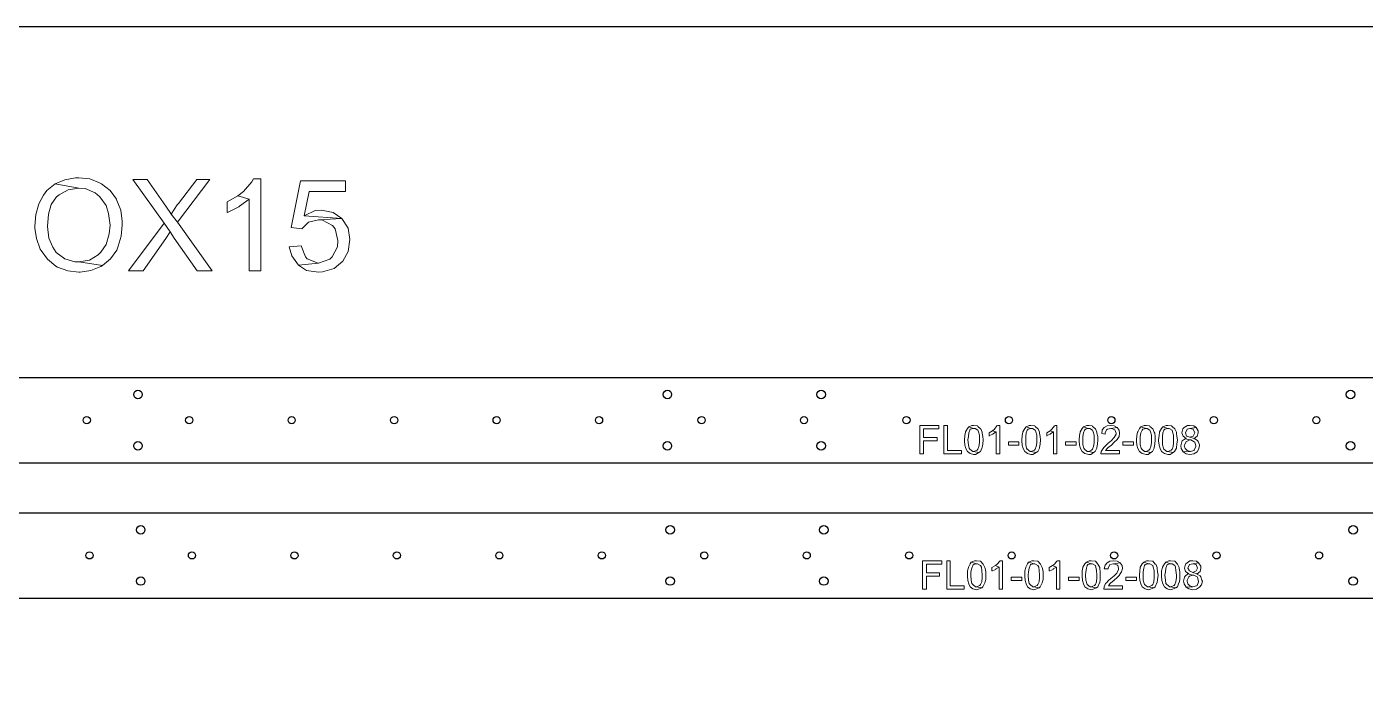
# Model space of a CAD drawing. Header units: millimetres. Extents: x 977 to 12288, y -94 to 5752.
# Drawn here: x 4557 to 5341, y 1160 to 1553 of the extents above; entities that cross this region are included whole.
import ezdxf

# ---------------------------------------------------------------- set-up
doc = ezdxf.new("R2010")
doc.units = ezdxf.units.MM

msp = doc.modelspace()

# ---------------------------------------------------------------- linework, layer by layer
at = {"color": 7, "linetype": 'Continuous', "lineweight": 25}
for p, q in [((4501.94293926, 1347.73056969), (6001.94293926, 1347.73056969)), ((4501.94293926, 1297.73056969), (6001.94293926, 1297.73056969)), ((4503.54427088, 1268.51007146), (6003.54427088, 1268.51007146)), ((4503.54427088, 1218.51007146), (6003.54427088, 1218.51007146))]:
    msp.add_line(p, q, dxfattribs=at)
msp.add_lwpolyline([(5531.82835988, 1553.08906214), (4418.8939061, 1553.08906214), (4418.8939061, 1160.45859214)])
at = {"color": 0, "lineweight": 0}
for points in [[(4573.45118265, 1461.19161917), (4568.65656412, 1457.24310979), (4566.68230943, 1454.42274595), (4563.86194559, 1449.34609103), (4562.16972729, 1443.14129058), (4561.60565452, 1436.37241736), (4561.60565452, 1435.24427183), (4562.45176367, 1429.03947137), (4564.70805474, 1422.83467092), (4565.27212751, 1421.98856177), (4568.93860051, 1416.91190686), (4573.73321904, 1412.96339748), (4574.86136457, 1412.39932471), (4580.78412864, 1410.14303364), (4587.27096548, 1409.29692448), (4588.11707463, 1409.29692448), (4594.32187508, 1410.42507002), (4600.24463915, 1412.68136109), (4601.0907483, 1413.24543386), (4587.27096548, 1415.50172494), (4585.0146744, 1415.50172494), (4579.09191034, 1417.19394324), (4574.01525542, 1420.86041623), (4572.04100073, 1423.96281646), (4569.78470966, 1429.32150776), (4568.93860051, 1436.09038098), (4569.50267328, 1443.42332697), (4571.19489158, 1449.06405465), (4574.29729181, 1453.57663679), (4575.70747373, 1454.70478233), (4581.06616502, 1457.52514617), (4587.27096548, 1458.65329171)], [(4587.27096548, 1464.57605578), (4585.29671079, 1464.57605578), (4579.09191034, 1463.44791024), (4573.45118265, 1461.19161917), (4587.27096548, 1458.65329171), (4590.93743847, 1458.37125533), (4596.86020254, 1455.83292787), (4599.68056638, 1453.57663679), (4603.34703937, 1448.49998188), (4604.75722129, 1443.70536335), (4605.60333044, 1436.93649013), (4605.03925768, 1431.85983522), (4603.34703937, 1425.65503476), (4600.24463915, 1421.14245262), (4598.55242084, 1419.45023431), (4593.47576593, 1416.34783409), (4587.27096548, 1415.50172494), (4601.0907483, 1413.24543386), (4605.88536683, 1417.19394324), (4609.55183982, 1422.27059816), (4610.39794898, 1424.52688923), (4612.09016728, 1430.4496533), (4612.65424005, 1436.93649013), (4612.65424005, 1439.1927812), (4611.8081309, 1445.67961804), (4609.55183982, 1451.32034572), (4609.26980344, 1452.16645487), (4605.60333044, 1457.24310979), (4600.52667553, 1461.19161917), (4599.39852999, 1461.75569193), (4593.75780231, 1464.01198301)], [(4627.32013202, 1463.72994662), (4618.8590405, 1463.72994662), (4637.19140547, 1438.06463567), (4640.85787846, 1432.98798075), (4643.11416954, 1429.32150776), (4656.65191597, 1410.14303364), (4665.39504388, 1410.14303364), (4645.08842422, 1438.62870844), (4641.42195123, 1443.42332697), (4640.85787846, 1444.26943612), (4636.90936908, 1449.9101638)], [(4663.98486196, 1463.72994662), (4656.36987959, 1463.72994662), (4645.65249699, 1449.62812742), (4644.80638784, 1448.78201826), (4641.42195123, 1443.42332697), (4645.08842422, 1438.62870844)], [(4693.88071868, 1464.01198301), (4689.65017292, 1464.01198301), (4688.52202738, 1462.3197647), (4683.72740885, 1456.67903702), (4680.34297224, 1454.14070956), (4687.11184546, 1452.16645487), (4687.11184546, 1410.14303364), (4693.88071868, 1410.14303364)], [(4743.51912229, 1462.88383747), (4717.00770218, 1462.88383747), (4711.64901088, 1435.52630821), (4717.85381133, 1434.68019906), (4721.80232071, 1438.62870844), (4727.72508478, 1440.03889036), (4741.26283122, 1440.88499951), (4719.26399325, 1442.29518143), (4722.0843571, 1456.67903702), (4743.51912229, 1456.67903702)], [(4680.34297224, 1454.14070956), (4674.13817179, 1450.47423657), (4674.13817179, 1444.26943612), (4674.42020818, 1444.26943612), (4680.90704501, 1447.65387273), (4681.47111778, 1447.93590911), (4687.11184546, 1452.16645487)], [(4729.41730308, 1445.67961804), (4725.75083009, 1445.39758165), (4719.26399325, 1442.29518143), (4741.26283122, 1440.88499951), (4736.1861763, 1444.26943612)], [(4637.19140547, 1438.06463567), (4616.32071304, 1410.14303364), (4625.06384095, 1410.14303364), (4638.31955101, 1429.03947137), (4640.85787846, 1432.98798075)], [(4741.26283122, 1440.88499951), (4727.72508478, 1440.03889036), (4729.98137585, 1439.75685397), (4735.90413992, 1436.65445375), (4737.31432184, 1434.68019906), (4739.00654014, 1427.91132584), (4738.72450376, 1424.24485284), (4735.62210353, 1418.32208878), (4734.21192161, 1416.91190686), (4727.72508478, 1414.65561578), (4715.87955664, 1413.52747025), (4720.67417517, 1410.42507002), (4727.72508478, 1409.29692448), (4729.98137585, 1409.57896087), (4736.75024907, 1411.55321556), (4741.82690398, 1415.78376132), (4744.92930421, 1421.424489), (4746.05744975, 1428.47539861), (4744.92930421, 1435.24427183)], [(4717.57177495, 1424.80892561), (4710.52086535, 1424.24485284), (4711.93104727, 1418.88616155), (4715.87955664, 1413.52747025), (4727.72508478, 1414.65561578), (4727.44304839, 1414.65561578), (4720.95621156, 1417.19394324), (4720.11010241, 1418.32208878)]]:
    msp.add_lwpolyline(points, close=True, dxfattribs=at)
at = {"color": 4, "lineweight": 0}
for points in [[(5090.98794755, 1319.60935433), (5079.70649219, 1319.60935433), (5079.70649219, 1302.96920766), (5081.96278326, 1302.96920766), (5081.96278326, 1310.58419004), (5089.85980201, 1310.58419004), (5089.85980201, 1312.55844472), (5081.96278326, 1312.55844472), (5081.96278326, 1317.63509964), (5090.98794755, 1317.63509964)], [(5096.06460247, 1319.60935433), (5093.80831139, 1319.60935433), (5093.80831139, 1302.96920766), (5104.24365761, 1302.96920766), (5104.24365761, 1304.94346235), (5096.06460247, 1304.94346235)], [(5108.47420337, 1318.76324518), (5107.62809422, 1317.91713602), (5106.49994868, 1315.94288133), (5106.49994868, 1315.66084495), (5106.21791229, 1313.68659026), (5105.93587591, 1311.1482628), (5105.93587591, 1310.58419004), (5106.21791229, 1308.04586258), (5106.78198506, 1306.07160789), (5107.62809422, 1304.37938958), (5109.32031252, 1303.25124405), (5111.29456721, 1302.68717128), (5112.42271275, 1302.68717128), (5114.39696743, 1303.81531682), (5111.29456721, 1304.37938958), (5110.73049444, 1304.37938958), (5109.03827614, 1305.78957151), (5108.75623975, 1306.35364427), (5108.19216698, 1308.32789896), (5107.9101306, 1311.1482628), (5108.19216698, 1313.12251749), (5108.47420337, 1315.37880857), (5109.03827614, 1316.78899049), (5109.32031252, 1317.35306325), (5111.29456721, 1317.91713602)], [(5111.29456721, 1319.60935433), (5110.16642167, 1319.60935433), (5108.47420337, 1318.76324518), (5111.29456721, 1317.91713602), (5112.14067636, 1317.91713602), (5113.83289467, 1316.78899049), (5114.11493105, 1315.94288133), (5114.67900382, 1313.96862665), (5114.67900382, 1311.1482628), (5114.67900382, 1309.4560445), (5114.39696743, 1307.19975343), (5113.83289467, 1305.78957151), (5113.2688219, 1305.22549874), (5111.29456721, 1304.37938958), (5114.39696743, 1303.81531682), (5115.24307659, 1304.37938958), (5116.08918574, 1306.35364427), (5116.37122212, 1306.63568066), (5116.65325851, 1308.60993535), (5116.93529489, 1311.1482628), (5116.65325851, 1313.12251749), (5116.37122212, 1315.09677218), (5116.37122212, 1315.66084495), (5115.52511297, 1317.63509964), (5115.24307659, 1317.63509964), (5113.83289467, 1319.04528156), (5113.55085828, 1319.32731794)], [(5126.52453195, 1319.60935433), (5125.39638642, 1319.60935433), (5124.83231365, 1319.32731794), (5123.42213173, 1317.35306325), (5122.29398619, 1316.5069541), (5124.55027726, 1315.94288133), (5124.55027726, 1302.96920766), (5126.52453195, 1302.96920766)], [(5142.03653308, 1318.76324518), (5141.19042393, 1317.91713602), (5140.06227839, 1315.94288133), (5140.06227839, 1315.66084495), (5139.78024201, 1313.68659026), (5139.49820562, 1311.1482628), (5139.49820562, 1310.58419004), (5139.78024201, 1308.04586258), (5140.34431478, 1306.07160789), (5141.19042393, 1304.37938958), (5142.88264223, 1303.25124405), (5144.85689692, 1302.68717128), (5145.98504246, 1302.68717128), (5147.95929715, 1303.81531682), (5144.85689692, 1304.37938958), (5144.29282415, 1304.37938958), (5142.60060585, 1305.78957151), (5142.31856946, 1306.35364427), (5141.7544967, 1308.32789896), (5141.7544967, 1311.1482628), (5141.7544967, 1313.12251749), (5142.03653308, 1315.37880857), (5142.60060585, 1316.78899049), (5143.16467862, 1317.35306325), (5144.85689692, 1317.91713602)], [(5144.85689692, 1319.60935433), (5143.72875138, 1319.60935433), (5142.03653308, 1318.76324518), (5144.85689692, 1317.91713602), (5145.70300607, 1317.91713602), (5147.39522438, 1316.78899049), (5147.67726076, 1315.94288133), (5148.24133353, 1313.96862665), (5148.24133353, 1311.1482628), (5148.24133353, 1309.4560445), (5147.95929715, 1307.19975343), (5147.39522438, 1305.78957151), (5146.83115161, 1305.22549874), (5144.85689692, 1304.37938958), (5147.95929715, 1303.81531682), (5148.8054063, 1304.37938958), (5149.93355184, 1306.35364427), (5149.93355184, 1306.63568066), (5150.21558822, 1308.60993535), (5150.4976246, 1311.1482628), (5150.21558822, 1313.12251749), (5149.93355184, 1315.09677218), (5149.93355184, 1315.66084495), (5149.08744268, 1317.63509964), (5148.8054063, 1317.63509964), (5147.39522438, 1319.04528156), (5147.11318799, 1319.32731794)], [(5160.08686167, 1319.60935433), (5158.95871613, 1319.60935433), (5158.67667974, 1319.32731794), (5156.98446144, 1317.35306325), (5156.13835229, 1316.5069541), (5158.11260698, 1315.94288133), (5158.11260698, 1302.96920766), (5160.08686167, 1302.96920766)], [(5175.59886279, 1318.76324518), (5174.75275364, 1317.91713602), (5173.6246081, 1315.94288133), (5173.6246081, 1315.66084495), (5173.34257172, 1313.68659026), (5173.06053534, 1311.1482628), (5173.06053534, 1310.58419004), (5173.34257172, 1308.04586258), (5173.90664449, 1306.07160789), (5174.75275364, 1304.37938958), (5176.44497195, 1303.25124405), (5178.70126302, 1302.68717128), (5179.82940855, 1302.68717128), (5181.52162686, 1303.81531682), (5178.70126302, 1304.37938958), (5177.85515387, 1304.37938958), (5176.16293556, 1305.78957151), (5175.88089918, 1306.35364427), (5175.31682641, 1308.32789896), (5175.31682641, 1311.1482628), (5175.31682641, 1313.12251749), (5175.59886279, 1315.37880857), (5176.16293556, 1316.78899049), (5176.72700833, 1317.35306325), (5178.41922663, 1317.91713602)], [(5178.70126302, 1319.60935433), (5177.57311748, 1319.60935433), (5175.59886279, 1318.76324518), (5178.41922663, 1317.91713602), (5179.26533579, 1317.91713602), (5180.95755409, 1316.78899049), (5181.23959048, 1315.94288133), (5181.80366324, 1313.96862665), (5181.80366324, 1311.1482628), (5181.80366324, 1309.4560445), (5181.52162686, 1307.19975343), (5180.95755409, 1305.78957151), (5180.39348132, 1305.22549874), (5178.70126302, 1304.37938958), (5181.52162686, 1303.81531682), (5182.36773601, 1304.37938958), (5183.49588155, 1306.35364427), (5183.49588155, 1306.63568066), (5183.77791793, 1308.60993535), (5184.05995432, 1311.1482628), (5184.05995432, 1313.12251749), (5183.49588155, 1315.09677218), (5183.49588155, 1315.66084495), (5182.6497724, 1317.63509964), (5182.6497724, 1317.63509964), (5180.95755409, 1319.04528156), (5180.67551771, 1319.32731794)], [(5195.34140968, 1318.48120879), (5191.67493669, 1317.91713602), (5191.95697307, 1317.91713602), (5193.93122776, 1317.07102687), (5193.93122776, 1317.07102687), (5194.77733691, 1315.09677218), (5194.77733691, 1314.53269941), (5193.64919138, 1312.55844472), (5193.36715499, 1312.27640834), (5191.95697307, 1310.86622642), (5189.98271838, 1309.17400811), (5188.85457285, 1308.04586258), (5187.44439093, 1306.63568066), (5187.16235454, 1306.07160789), (5186.03420901, 1304.37938958), (5185.75217262, 1302.96920766), (5196.7515916, 1302.96920766), (5196.7515916, 1304.94346235), (5188.57253646, 1304.94346235), (5189.41864562, 1306.07160789), (5189.98271838, 1306.63568066), (5191.95697307, 1308.04586258), (5191.95697307, 1308.04586258), (5193.64919138, 1309.73808088), (5195.0593733, 1311.1482628), (5195.34140968, 1311.43029919), (5196.46955522, 1313.12251749), (5196.7515916, 1315.09677218), (5196.46955522, 1316.78899049)], [(5191.67493669, 1319.60935433), (5189.41864562, 1319.32731794), (5187.72642731, 1318.48120879), (5186.59828177, 1317.07102687), (5186.31624539, 1314.8147358), (5188.29050008, 1314.53269941), (5188.29050008, 1315.37880857), (5189.13660923, 1317.07102687), (5189.700682, 1317.35306325), (5191.67493669, 1317.91713602), (5195.34140968, 1318.48120879), (5193.64919138, 1319.32731794)], [(5209.16119251, 1318.76324518), (5208.31508335, 1317.91713602), (5207.4689742, 1315.94288133), (5207.18693782, 1315.66084495), (5206.90490143, 1313.68659026), (5206.62286505, 1311.1482628), (5206.62286505, 1310.58419004), (5206.90490143, 1308.04586258), (5207.4689742, 1306.07160789), (5208.31508335, 1304.37938958), (5210.00730166, 1303.25124405), (5212.26359273, 1302.68717128), (5213.39173827, 1302.68717128), (5215.08395657, 1303.81531682), (5212.26359273, 1304.37938958), (5211.41748358, 1304.37938958), (5209.72526527, 1305.78957151), (5209.44322889, 1306.35364427), (5208.87915612, 1308.32789896), (5208.87915612, 1311.1482628), (5208.87915612, 1313.12251749), (5209.16119251, 1315.37880857), (5210.00730166, 1316.78899049), (5210.28933804, 1317.35306325), (5212.26359273, 1317.91713602)], [(5212.26359273, 1319.60935433), (5211.13544719, 1319.60935433), (5209.16119251, 1318.76324518), (5212.26359273, 1317.91713602), (5212.8276655, 1317.91713602), (5214.5198838, 1316.78899049), (5214.80192019, 1315.94288133), (5215.36599296, 1313.96862665), (5215.36599296, 1311.1482628), (5215.36599296, 1309.4560445), (5215.08395657, 1307.19975343), (5214.5198838, 1305.78957151), (5213.95581104, 1305.22549874), (5212.26359273, 1304.37938958), (5215.08395657, 1303.81531682), (5215.93006572, 1304.37938958), (5217.05821126, 1306.35364427), (5217.05821126, 1306.63568066), (5217.34024765, 1308.60993535), (5217.62228403, 1311.1482628), (5217.62228403, 1313.12251749), (5217.34024765, 1315.09677218), (5217.05821126, 1315.66084495), (5216.21210211, 1317.63509964), (5216.21210211, 1317.63509964), (5214.5198838, 1319.04528156), (5214.23784742, 1319.32731794)], [(5222.13486618, 1318.76324518), (5221.28875702, 1317.91713602), (5220.16061149, 1315.94288133), (5220.16061149, 1315.66084495), (5219.8785751, 1313.68659026), (5219.59653872, 1311.1482628), (5219.59653872, 1310.58419004), (5219.8785751, 1308.04586258), (5220.44264787, 1306.07160789), (5221.28875702, 1304.37938958), (5222.98097533, 1303.25124405), (5224.95523002, 1302.68717128), (5226.36541194, 1302.68717128), (5228.05763024, 1303.81531682), (5224.95523002, 1304.37938958), (5224.39115725, 1304.37938958), (5222.69893894, 1305.78957151), (5222.41690256, 1306.35364427), (5221.85282979, 1308.32789896), (5221.85282979, 1311.1482628), (5221.85282979, 1313.12251749), (5222.13486618, 1315.37880857), (5222.69893894, 1316.78899049), (5223.26301171, 1317.35306325), (5224.95523002, 1317.91713602)], [(5224.95523002, 1319.60935433), (5224.10912087, 1319.60935433), (5222.13486618, 1318.76324518), (5224.95523002, 1317.91713602), (5225.80133917, 1317.91713602), (5227.49355747, 1316.78899049), (5227.77559386, 1315.94288133), (5228.33966663, 1313.96862665), (5228.33966663, 1311.1482628), (5228.33966663, 1309.4560445), (5228.05763024, 1307.19975343), (5227.49355747, 1305.78957151), (5226.92948471, 1305.22549874), (5224.95523002, 1304.37938958), (5228.05763024, 1303.81531682), (5228.9037394, 1304.37938958), (5230.03188493, 1306.35364427), (5230.03188493, 1306.63568066), (5230.31392132, 1308.60993535), (5230.5959577, 1311.1482628), (5230.31392132, 1313.12251749), (5230.03188493, 1315.09677218), (5230.03188493, 1315.66084495), (5229.18577578, 1317.63509964), (5229.18577578, 1317.63509964), (5227.49355747, 1319.04528156), (5227.21152109, 1319.32731794)], [(5237.92890369, 1319.60935433), (5236.51872177, 1319.60935433), (5234.54446708, 1318.48120879), (5233.69835793, 1317.63509964), (5233.13428516, 1315.37880857), (5233.98039431, 1313.40455388), (5233.98039431, 1313.40455388), (5235.67261261, 1311.99437196), (5235.10853985, 1311.71233557), (5237.92890369, 1311.1482628), (5238.49297646, 1311.1482628), (5240.46723115, 1310.02011727), (5240.74926753, 1309.73808088), (5241.3133403, 1307.76382619), (5241.3133403, 1307.19975343), (5240.46723115, 1305.22549874), (5240.18519476, 1304.94346235), (5238.21094007, 1304.37938958), (5233.98039431, 1304.0973532), (5235.67261261, 1302.96920766), (5237.92890369, 1302.68717128), (5240.18519476, 1302.96920766), (5242.15944945, 1304.0973532), (5243.0055586, 1305.50753512), (5243.56963137, 1307.76382619), (5243.56963137, 1308.32789896), (5242.72352222, 1310.30215365), (5242.44148583, 1310.86622642), (5240.46723115, 1311.99437196), (5240.46723115, 1311.99437196), (5237.92890369, 1312.84048111), (5235.954649, 1313.40455388), (5235.39057623, 1315.37880857), (5236.23668538, 1317.35306325), (5237.92890369, 1317.91713602), (5241.59537668, 1318.48120879), (5240.18519476, 1319.32731794)], [(5241.59537668, 1318.48120879), (5237.92890369, 1317.91713602), (5239.90315838, 1317.35306325), (5240.74926753, 1315.37880857), (5239.90315838, 1313.40455388), (5237.92890369, 1312.84048111), (5240.46723115, 1311.99437196), (5242.15944945, 1313.40455388), (5242.72352222, 1315.37880857), (5242.72352222, 1316.5069541)], [(5122.29398619, 1316.5069541), (5120.3197315, 1315.37880857), (5120.3197315, 1313.40455388), (5120.60176789, 1313.68659026), (5122.57602257, 1314.53269941), (5122.85805896, 1314.8147358), (5124.55027726, 1315.94288133)], [(5131.60118687, 1308.04586258), (5131.60118687, 1310.02011727), (5137.80598732, 1310.02011727), (5137.80598732, 1308.04586258), (5131.60118687, 1308.04586258)], [(5156.13835229, 1316.5069541), (5154.1640976, 1315.37880857), (5154.1640976, 1313.40455388), (5154.1640976, 1313.68659026), (5156.13835229, 1314.53269941), (5156.42038867, 1314.8147358), (5158.11260698, 1315.94288133)], [(5165.16351658, 1308.04586258), (5165.16351658, 1310.02011727), (5171.36831703, 1310.02011727), (5171.36831703, 1308.04586258), (5165.16351658, 1308.04586258)], [(5198.72584629, 1308.04586258), (5198.72584629, 1310.02011727), (5204.93064674, 1310.02011727), (5204.93064674, 1308.04586258), (5198.72584629, 1308.04586258)], [(5235.10853985, 1311.71233557), (5233.41632154, 1310.58419004), (5233.13428516, 1310.02011727), (5232.57021239, 1307.76382619), (5232.85224877, 1306.07160789), (5233.98039431, 1304.0973532), (5238.21094007, 1304.37938958), (5236.23668538, 1304.94346235), (5235.10853985, 1306.07160789), (5234.54446708, 1307.76382619), (5234.82650346, 1308.04586258), (5235.67261261, 1310.30215365), (5235.954649, 1310.30215365), (5237.92890369, 1311.1482628)], [(5092.68016586, 1240.35713038), (5081.39871049, 1240.35713038), (5081.39871049, 1223.71698372), (5083.65500156, 1223.71698372), (5083.65500156, 1231.33196609), (5091.26998393, 1231.33196609), (5091.26998393, 1233.30622078), (5083.65500156, 1233.30622078), (5083.65500156, 1238.3828757), (5092.68016586, 1238.3828757)], [(5097.47478439, 1240.35713038), (5095.5005297, 1240.35713038), (5095.5005297, 1223.71698372), (5105.65383953, 1223.71698372), (5105.65383953, 1225.69123841), (5097.47478439, 1225.69123841)], [(5109.88438529, 1239.51102123), (5109.32031252, 1238.66491208), (5108.19216698, 1236.69065739), (5108.19216698, 1236.40862101), (5107.62809422, 1234.43436632), (5107.62809422, 1231.89603886), (5107.62809422, 1231.33196609), (5107.9101306, 1228.79363863), (5108.47420337, 1226.81938395), (5109.32031252, 1225.12716564), (5110.73049444, 1223.9990201), (5112.98678551, 1223.43494734), (5114.11493105, 1223.71698372), (5116.08918574, 1224.56309287), (5112.98678551, 1225.12716564), (5112.42271275, 1225.12716564), (5110.73049444, 1226.53734756), (5110.16642167, 1227.10142033), (5109.88438529, 1229.07567502), (5109.6023489, 1231.89603886), (5109.6023489, 1233.87029355), (5110.16642167, 1236.12658462), (5110.73049444, 1237.53676654), (5111.01253082, 1238.10083931), (5112.98678551, 1238.66491208)], [(5112.98678551, 1240.35713038), (5111.85863998, 1240.35713038), (5109.88438529, 1239.51102123), (5112.98678551, 1238.66491208), (5113.55085828, 1238.66491208), (5115.24307659, 1237.53676654), (5115.80714936, 1236.69065739), (5116.08918574, 1234.7164027), (5116.37122212, 1231.89603886), (5116.37122212, 1230.48585694), (5116.08918574, 1227.94752948), (5115.24307659, 1226.53734756), (5114.9610402, 1225.97327479), (5112.98678551, 1225.12716564), (5116.08918574, 1224.56309287), (5116.65325851, 1225.12716564), (5117.78140404, 1227.38345671), (5117.78140404, 1227.38345671), (5118.34547681, 1229.3577114), (5118.34547681, 1231.89603886), (5118.34547681, 1233.87029355), (5118.06344043, 1235.84454824), (5117.78140404, 1236.40862101), (5116.93529489, 1238.3828757), (5116.93529489, 1238.3828757), (5115.24307659, 1240.075094), (5115.24307659, 1240.075094)], [(5128.21675026, 1240.35713038), (5126.80656834, 1240.35713038), (5126.52453195, 1240.075094), (5125.11435003, 1238.3828757), (5123.9862045, 1237.53676654), (5126.24249557, 1236.69065739), (5126.24249557, 1223.71698372), (5128.21675026, 1223.71698372)], [(5143.446715, 1239.51102123), (5142.88264223, 1238.66491208), (5141.7544967, 1236.69065739), (5141.7544967, 1236.40862101), (5141.19042393, 1234.43436632), (5141.19042393, 1231.89603886), (5141.19042393, 1231.33196609), (5141.47246031, 1228.79363863), (5142.03653308, 1226.81938395), (5142.88264223, 1225.12716564), (5144.29282415, 1223.9990201), (5146.54911523, 1223.43494734), (5147.67726076, 1223.71698372), (5149.65151545, 1224.56309287), (5146.54911523, 1225.12716564), (5145.98504246, 1225.12716564), (5144.29282415, 1226.53734756), (5143.72875138, 1227.10142033), (5143.446715, 1229.07567502), (5143.16467862, 1231.89603886), (5143.446715, 1233.87029355), (5143.72875138, 1236.12658462), (5144.29282415, 1237.53676654), (5144.57486054, 1238.10083931), (5146.54911523, 1238.66491208)], [(5146.54911523, 1240.35713038), (5145.42096969, 1240.35713038), (5143.446715, 1239.51102123), (5146.54911523, 1238.66491208), (5147.11318799, 1238.66491208), (5148.8054063, 1237.53676654), (5149.36947907, 1236.69065739), (5149.65151545, 1234.7164027), (5149.93355184, 1231.89603886), (5149.93355184, 1230.48585694), (5149.65151545, 1227.94752948), (5148.8054063, 1226.53734756), (5148.52336992, 1225.97327479), (5146.54911523, 1225.12716564), (5149.65151545, 1224.56309287), (5150.21558822, 1225.12716564), (5151.34373376, 1227.38345671), (5151.34373376, 1227.38345671), (5151.90780653, 1229.3577114), (5151.90780653, 1231.89603886), (5151.90780653, 1233.87029355), (5151.62577014, 1235.84454824), (5151.34373376, 1236.40862101), (5150.4976246, 1238.3828757), (5150.4976246, 1238.3828757), (5148.8054063, 1240.075094), (5148.8054063, 1240.075094)], [(5161.77907997, 1240.35713038), (5160.36889805, 1240.35713038), (5160.08686167, 1240.075094), (5158.67667974, 1238.3828757), (5157.54853421, 1237.53676654), (5159.80482528, 1236.69065739), (5159.80482528, 1223.71698372), (5161.77907997, 1223.71698372)], [(5177.2910811, 1239.51102123), (5176.44497195, 1238.66491208), (5175.31682641, 1236.69065739), (5175.31682641, 1236.40862101), (5174.75275364, 1234.43436632), (5174.75275364, 1231.89603886), (5174.75275364, 1231.33196609), (5175.03479002, 1228.79363863), (5175.59886279, 1226.81938395), (5176.44497195, 1225.12716564), (5178.13719025, 1223.9990201), (5180.11144494, 1223.43494734), (5181.23959048, 1223.71698372), (5183.21384516, 1224.56309287), (5180.11144494, 1225.12716564), (5179.54737217, 1225.12716564), (5177.85515387, 1226.53734756), (5177.57311748, 1227.10142033), (5177.00904471, 1229.07567502), (5176.72700833, 1231.89603886), (5177.00904471, 1233.87029355), (5177.2910811, 1236.12658462), (5177.85515387, 1237.53676654), (5178.13719025, 1238.10083931), (5180.11144494, 1238.66491208)], [(5180.11144494, 1240.35713038), (5178.9832994, 1240.35713038), (5177.2910811, 1239.51102123), (5180.11144494, 1238.66491208), (5180.95755409, 1238.66491208), (5182.6497724, 1237.53676654), (5182.93180878, 1236.69065739), (5183.21384516, 1234.7164027), (5183.49588155, 1231.89603886), (5183.49588155, 1230.48585694), (5183.21384516, 1227.94752948), (5182.6497724, 1226.53734756), (5182.08569963, 1225.97327479), (5180.11144494, 1225.12716564), (5183.21384516, 1224.56309287), (5184.05995432, 1225.12716564), (5184.90606347, 1227.38345671), (5185.18809985, 1227.38345671), (5185.47013624, 1229.3577114), (5185.47013624, 1231.89603886), (5185.47013624, 1233.87029355), (5185.18809985, 1235.84454824), (5185.18809985, 1236.40862101), (5184.05995432, 1238.3828757), (5184.05995432, 1238.3828757), (5182.6497724, 1240.075094), (5182.36773601, 1240.075094)], [(5197.03362799, 1239.22898485), (5193.08511861, 1238.66491208), (5193.64919138, 1238.66491208), (5195.34140968, 1237.81880293), (5195.62344607, 1237.81880293), (5196.18751884, 1235.84454824), (5196.18751884, 1235.28047547), (5195.34140968, 1233.58825717), (5195.0593733, 1233.0241844), (5193.64919138, 1231.61400248), (5191.67493669, 1229.92178417), (5190.26475477, 1228.79363863), (5189.13660923, 1227.38345671), (5188.57253646, 1227.10142033), (5187.72642731, 1225.12716564), (5187.44439093, 1223.71698372), (5198.44380991, 1223.71698372), (5198.44380991, 1225.69123841), (5190.26475477, 1225.69123841), (5191.11086392, 1226.81938395), (5191.67493669, 1227.38345671), (5193.36715499, 1228.79363863), (5193.64919138, 1229.07567502), (5195.34140968, 1230.48585694), (5196.7515916, 1231.89603886), (5196.7515916, 1232.17807524), (5197.87973714, 1233.87029355), (5198.44380991, 1235.84454824), (5198.16177352, 1237.53676654)], [(5193.08511861, 1240.35713038), (5191.11086392, 1240.075094), (5189.41864562, 1239.22898485), (5188.29050008, 1237.81880293), (5187.72642731, 1235.56251185), (5189.98271838, 1235.56251185), (5189.98271838, 1236.12658462), (5190.82882754, 1237.81880293), (5191.11086392, 1238.10083931), (5193.08511861, 1238.66491208), (5197.03362799, 1239.22898485), (5195.34140968, 1240.075094)], [(5210.85341081, 1239.51102123), (5210.00730166, 1238.66491208), (5208.87915612, 1236.69065739), (5208.87915612, 1236.40862101), (5208.59711974, 1234.43436632), (5208.31508335, 1231.89603886), (5208.31508335, 1231.33196609), (5208.59711974, 1228.79363863), (5209.16119251, 1226.81938395), (5210.00730166, 1225.12716564), (5211.69951996, 1223.9990201), (5213.67377465, 1223.43494734), (5214.80192019, 1223.71698372), (5216.77617488, 1224.56309287), (5213.67377465, 1225.12716564), (5213.10970188, 1225.12716564), (5211.41748358, 1226.53734756), (5211.13544719, 1227.10142033), (5210.57137443, 1229.07567502), (5210.57137443, 1231.89603886), (5210.57137443, 1233.87029355), (5210.85341081, 1236.12658462), (5211.41748358, 1237.53676654), (5211.69951996, 1238.10083931), (5213.67377465, 1238.66491208)], [(5213.67377465, 1240.35713038), (5212.54562912, 1240.35713038), (5210.85341081, 1239.51102123), (5213.67377465, 1238.66491208), (5214.5198838, 1238.66491208), (5216.21210211, 1237.53676654), (5216.49413849, 1236.69065739), (5217.05821126, 1234.7164027), (5217.05821126, 1231.89603886), (5217.05821126, 1230.48585694), (5216.77617488, 1227.94752948), (5216.21210211, 1226.53734756), (5215.64802934, 1225.97327479), (5213.67377465, 1225.12716564), (5216.77617488, 1224.56309287), (5217.62228403, 1225.12716564), (5218.46839318, 1227.38345671), (5218.75042957, 1227.38345671), (5219.03246595, 1229.3577114), (5219.31450233, 1231.89603886), (5219.03246595, 1233.87029355), (5218.75042957, 1235.84454824), (5218.75042957, 1236.40862101), (5217.90432041, 1238.3828757), (5217.62228403, 1238.3828757), (5216.21210211, 1240.075094), (5215.93006572, 1240.075094)], [(5223.82708448, 1239.51102123), (5222.98097533, 1238.66491208), (5221.85282979, 1236.69065739), (5221.85282979, 1236.40862101), (5221.28875702, 1234.43436632), (5221.28875702, 1231.89603886), (5221.28875702, 1231.33196609), (5221.57079341, 1228.79363863), (5222.13486618, 1226.81938395), (5222.98097533, 1225.12716564), (5224.67319363, 1223.9990201), (5226.64744832, 1223.43494734), (5227.77559386, 1223.71698372), (5229.74984855, 1224.56309287), (5226.64744832, 1225.12716564), (5226.08337555, 1225.12716564), (5224.39115725, 1226.53734756), (5223.82708448, 1227.10142033), (5223.5450481, 1229.07567502), (5223.26301171, 1231.89603886), (5223.5450481, 1233.87029355), (5223.82708448, 1236.12658462), (5224.39115725, 1237.53676654), (5224.67319363, 1238.10083931), (5226.64744832, 1238.66491208)], [(5226.64744832, 1240.35713038), (5225.51930279, 1240.35713038), (5223.82708448, 1239.51102123), (5226.64744832, 1238.66491208), (5227.49355747, 1238.66491208), (5229.18577578, 1237.53676654), (5229.46781216, 1236.69065739), (5229.74984855, 1234.7164027), (5230.03188493, 1231.89603886), (5230.03188493, 1230.48585694), (5229.74984855, 1227.94752948), (5229.18577578, 1226.53734756), (5228.62170301, 1225.97327479), (5226.64744832, 1225.12716564), (5229.74984855, 1224.56309287), (5230.5959577, 1225.12716564), (5231.44206685, 1227.38345671), (5231.72410324, 1227.38345671), (5232.00613962, 1229.3577114), (5232.00613962, 1231.89603886), (5232.00613962, 1233.87029355), (5231.72410324, 1235.84454824), (5231.72410324, 1236.40862101), (5230.5959577, 1238.3828757), (5230.5959577, 1238.3828757), (5229.18577578, 1240.075094), (5228.9037394, 1240.075094)], [(5239.62112199, 1240.35713038), (5237.92890369, 1240.35713038), (5236.23668538, 1239.22898485), (5235.39057623, 1238.3828757), (5234.82650346, 1236.12658462), (5235.39057623, 1234.15232993), (5235.39057623, 1234.15232993), (5237.36483092, 1232.74214801), (5236.80075815, 1232.74214801), (5239.62112199, 1231.89603886), (5240.18519476, 1231.89603886), (5242.15944945, 1231.04992971), (5242.44148583, 1230.48585694), (5243.0055586, 1228.51160225), (5243.0055586, 1227.94752948), (5242.15944945, 1225.97327479), (5241.87741307, 1225.69123841), (5239.62112199, 1225.12716564), (5235.67261261, 1224.84512926), (5237.36483092, 1223.9990201), (5239.62112199, 1223.43494734), (5241.87741307, 1223.71698372), (5243.56963137, 1224.84512926), (5244.69777691, 1226.25531118), (5245.26184968, 1228.51160225), (5244.97981329, 1229.07567502), (5244.41574052, 1231.04992971), (5243.85166775, 1231.61400248), (5241.87741307, 1232.74214801), (5242.15944945, 1232.74214801), (5239.62112199, 1233.58825717), (5237.6468673, 1234.43436632), (5236.80075815, 1236.12658462), (5237.6468673, 1238.10083931), (5239.62112199, 1238.66491208), (5243.0055586, 1239.22898485), (5241.87741307, 1240.075094)], [(5243.0055586, 1239.22898485), (5239.62112199, 1238.66491208), (5241.59537668, 1238.10083931), (5242.44148583, 1236.12658462), (5241.59537668, 1234.43436632), (5239.62112199, 1233.58825717), (5242.15944945, 1232.74214801), (5243.85166775, 1234.15232993), (5244.41574052, 1236.12658462), (5244.41574052, 1237.25473016)], [(5123.9862045, 1237.53676654), (5122.01194981, 1236.40862101), (5122.01194981, 1234.43436632), (5122.29398619, 1234.43436632), (5124.26824088, 1235.28047547), (5124.26824088, 1235.56251185), (5126.24249557, 1236.69065739)], [(5133.29340517, 1228.79363863), (5133.29340517, 1230.76789332), (5139.49820562, 1230.76789332), (5139.49820562, 1228.79363863), (5133.29340517, 1228.79363863)], [(5157.54853421, 1237.53676654), (5155.57427952, 1236.40862101), (5155.57427952, 1234.43436632), (5155.8563159, 1234.43436632), (5157.83057059, 1235.28047547), (5157.83057059, 1235.56251185), (5159.80482528, 1236.69065739)], [(5166.85573488, 1228.79363863), (5166.85573488, 1230.76789332), (5173.06053534, 1230.76789332), (5173.06053534, 1228.79363863), (5166.85573488, 1228.79363863)], [(5200.4180646, 1228.79363863), (5200.4180646, 1230.76789332), (5206.62286505, 1230.76789332), (5206.62286505, 1228.79363863), (5200.4180646, 1228.79363863)], [(5236.80075815, 1232.74214801), (5235.10853985, 1231.33196609), (5234.82650346, 1230.76789332), (5234.26243069, 1228.51160225), (5234.54446708, 1226.81938395), (5235.67261261, 1224.84512926), (5239.62112199, 1225.12716564), (5237.92890369, 1225.69123841), (5236.80075815, 1226.81938395), (5236.23668538, 1228.51160225), (5236.23668538, 1229.07567502), (5237.36483092, 1231.04992971), (5237.6468673, 1231.33196609), (5239.62112199, 1231.89603886)]]:
    msp.add_lwpolyline(points, close=True, dxfattribs=at)
at = {"color": 7, "linetype": 'Continuous', "lineweight": 25}
for centre, radius in [((4621.94293926, 1337.73056969), 2.5), ((4931.94293926, 1337.73056969), 2.5), ((5021.94293926, 1337.73056969), 2.5), ((5331.94293926, 1337.73056969), 2.5), ((4591.94293926, 1322.73056969), 2.1), ((4651.94293926, 1322.73056969), 2.1), ((4711.94293926, 1322.73056969), 2.1), ((4771.94293926, 1322.73056969), 2.1), ((4831.94293926, 1322.73056969), 2.1), ((4891.94293926, 1322.73056969), 2.1), ((4951.94293926, 1322.73056969), 2.1), ((5011.94293926, 1322.73056969), 2.1), ((5071.94293926, 1322.73056969), 2.1), ((5131.94293926, 1322.73056969), 2.1), ((5191.94293926, 1322.73056969), 2.1), ((5251.94293926, 1322.73056969), 2.1), ((5311.94293926, 1322.73056969), 2.1), ((4621.94293926, 1307.73056969), 2.5), ((4931.94293926, 1307.73056969), 2.5), ((5021.94293926, 1307.73056969), 2.5), ((5331.94293926, 1307.73056969), 2.5), ((4623.54427088, 1258.51007146), 2.5), ((4933.54427088, 1258.51007146), 2.5), ((5023.54427088, 1258.51007146), 2.5), ((5333.54427088, 1258.51007146), 2.5), ((4593.54427088, 1243.51007146), 2.1), ((4653.54427088, 1243.51007146), 2.1), ((4713.54427088, 1243.51007146), 2.1), ((4773.54427088, 1243.51007146), 2.1), ((4833.54427088, 1243.51007146), 2.1), ((4893.54427088, 1243.51007146), 2.1), ((4953.54427088, 1243.51007146), 2.1), ((5013.54427088, 1243.51007146), 2.1), ((5073.54427088, 1243.51007146), 2.1), ((5133.54427088, 1243.51007146), 2.1), ((5193.54427088, 1243.51007146), 2.1), ((5253.54427088, 1243.51007146), 2.1), ((5313.54427088, 1243.51007146), 2.1), ((4623.54427088, 1228.51007146), 2.5), ((4933.54427088, 1228.51007146), 2.5), ((5023.54427088, 1228.51007146), 2.5), ((5333.54427088, 1228.51007146), 2.5)]:
    msp.add_circle(centre, radius, dxfattribs=at)

doc.saveas('drawing.dxf')
